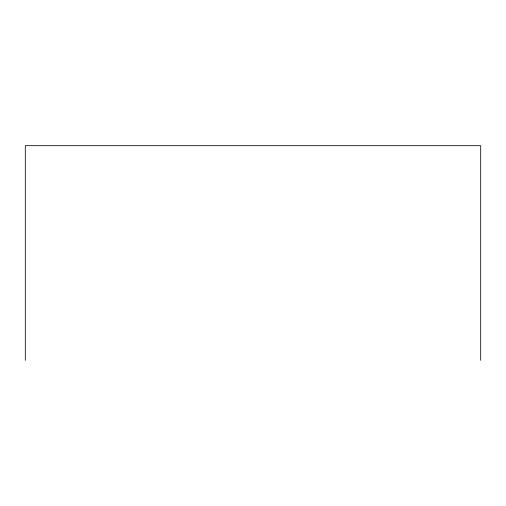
<?xml version="1.0" encoding="UTF-8"?>
<svg xmlns="http://www.w3.org/2000/svg" width="506" height="506" viewBox="0 0 506 506"><rect width="100%" height="100%" fill="white"/><g stroke="black" fill="none" stroke-linecap="round" stroke-linejoin="round"><path stroke-width="0.76" d="M480.7 360.316L480.7 145.684L25.3 145.684L25.3 360.316"/></g></svg>
